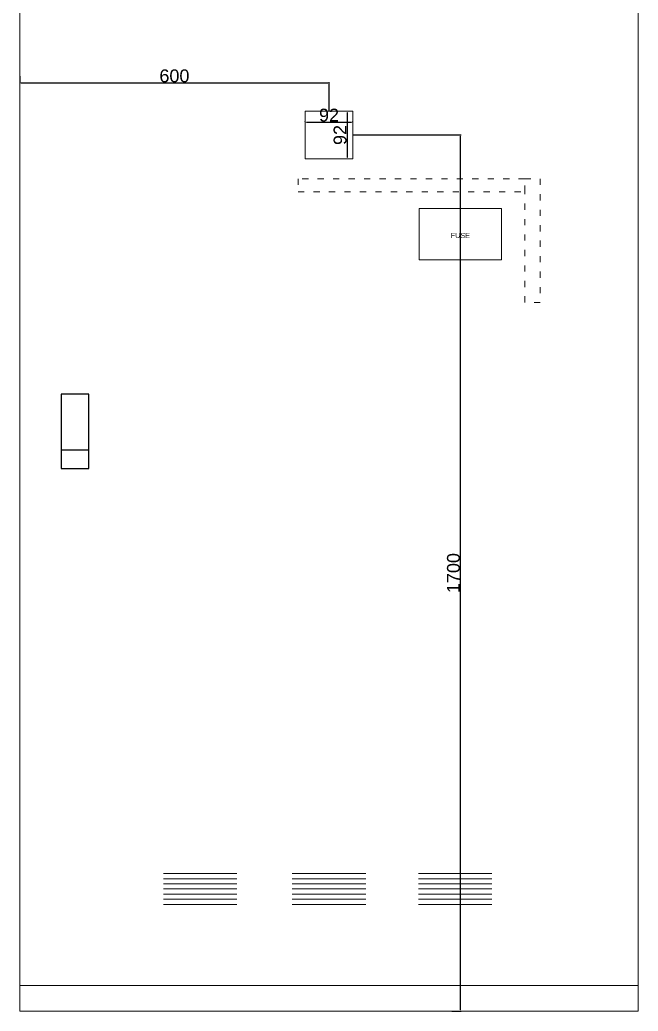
# Model space of a CAD drawing. Header units: millimetres. Extents: x -15161 to 10473752, y -72817 to 33960.
# Drawn here: x 75528 to 76728, y -71553 to -69629 of the extents above; entities that cross this region are included whole.
import ezdxf
from ezdxf.enums import TextEntityAlignment as Align

# ---------------------------------------------------------------- set-up
doc = ezdxf.new("R2010")
doc.units = ezdxf.units.MM
doc.linetypes.add('ACAD_ISO03W100', pattern=[30, 12, -18])
doc.styles.get("Standard").update_dxf_attribs({"font": 'arial.ttf'})
doc.dimstyles.new('ISO-25', dxfattribs={"dimtxt": 25, "dimasz": 2.5, "dimexe": 1.25, "dimexo": 0.625, "dimtad": 1, "dimdec": 0, "dimtxsty": 'Standard', "dimcen": 2.5, "dimadec": 0, "dimazin": 0, "dimtfac": 1, "dimtdec": 0, "dimtmove": 0, "dimatfit": 3, "dimfxl": 1, "dimarcsym": 0})

# ---------------------------------------------------------------- blocks, each defined once
blk = doc.blocks.new('P-1')
for p, q in [((-14.8, -1.1), (-14.8, -81.1)), ((15.2, -1.1), (-14.8, -1.1)), ((15.2, -81.1), (15.2, -1.1)), ((-14.8, -61.1), (15.2, -61.1)), ((-14.8, -81.1), (15.2, -81.1))]:
    blk.add_line(p, q)
blk = doc.blocks.new('*D999')
at = {"color": 0, "linetype": 'ByBlock', "lineweight": -2, "transparency": 16777216}
for p, q in [((76081.7, -69827.3), (76081.7, -69826.6)), ((76084.2, -69827.9), (76171.2, -69827.9)), ((76173.7, -69827.3), (76173.7, -69826.6))]:
    blk.add_line(p, q, dxfattribs=at)
at = {"color": 0, "linetype": 'ByBlock', "transparency": 16777216}
for points in [[(76084.2, -69827.5), (76084.2, -69828.3), (76081.7, -69827.9)], [(76171.2, -69827.5), (76171.2, -69828.3), (76173.7, -69827.9)]]:
    blk.add_solid(points, dxfattribs=at)
at = {"layer": 'Defpoints', "color": 0, "linetype": 'ByBlock', "transparency": 16777216}
for p in [(76081.7, -69827.9), (76173.7, -69827.9), (76173.7, -69827.9)]:
    blk.add_point(p, dxfattribs=at)
at = {"color": 0, "linetype": 'ByBlock', "lineweight": 9, "transparency": 16777216, "insert": (76127.7, -69814.5), "char_height": 25, "attachment_point": 5}
blk.add_mtext('92', dxfattribs=at)
blk = doc.blocks.new('*D1000')
at = {"color": 0, "linetype": 'ByBlock', "lineweight": -2, "transparency": 16777216}
for p, q in [((76162.7, -69809.4), (76162.7, -69896.4)), ((76163.3, -69806.9), (76163.9, -69806.9)), ((76163.3, -69898.9), (76163.9, -69898.9))]:
    blk.add_line(p, q, dxfattribs=at)
at = {"color": 0, "linetype": 'ByBlock', "transparency": 16777216}
for points in [[(76162.3, -69809.4), (76163.1, -69809.4), (76162.7, -69806.9)], [(76162.3, -69896.4), (76163.1, -69896.4), (76162.7, -69898.9)]]:
    blk.add_solid(points, dxfattribs=at)
at = {"layer": 'Defpoints', "color": 0, "linetype": 'ByBlock', "transparency": 16777216}
for p in [(76162.7, -69806.9), (76162.7, -69898.9), (76162.7, -69898.9)]:
    blk.add_point(p, dxfattribs=at)
at = {"color": 0, "linetype": 'ByBlock', "lineweight": 9, "transparency": 16777216, "insert": (76149.3, -69852.9), "char_height": 25, "attachment_point": 5, "rotation": 90}
blk.add_mtext('92', dxfattribs=at)
blk = doc.blocks.new('*D1001')
at = {"color": 0, "linetype": 'ByBlock', "lineweight": -2, "transparency": 16777216}
for p, q in [((75527.7, -69738.9), (75527.7, -69752.9)), ((75530.2, -69751.7), (76125.2, -69751.7)), ((76127.7, -69806.3), (76127.7, -69750.4))]:
    blk.add_line(p, q, dxfattribs=at)
at = {"color": 0, "linetype": 'ByBlock', "transparency": 16777216}
for points in [[(75530.2, -69751.2), (75530.2, -69752.1), (75527.7, -69751.7)], [(76125.2, -69751.2), (76125.2, -69752.1), (76127.7, -69751.7)]]:
    blk.add_solid(points, dxfattribs=at)
at = {"layer": 'Defpoints', "color": 0, "linetype": 'ByBlock', "transparency": 16777216}
for p in [(75527.7, -69738.3), (76127.7, -69751.7), (76127.7, -69806.9)]:
    blk.add_point(p, dxfattribs=at)
at = {"color": 0, "linetype": 'ByBlock', "lineweight": 9, "transparency": 16777216, "insert": (75827.7, -69738.3), "char_height": 25, "attachment_point": 5}
blk.add_mtext('600', dxfattribs=at)
blk = doc.blocks.new('*D1002')
at = {"color": 0, "linetype": 'ByBlock', "lineweight": -2, "transparency": 16777216}
for p, q in [((76174.3, -69852.9), (76383.9, -69852.9)), ((76382.7, -71550.4), (76382.7, -69855.4)), ((76365.8, -71552.9), (76383.9, -71552.9))]:
    blk.add_line(p, q, dxfattribs=at)
at = {"color": 0, "linetype": 'ByBlock', "transparency": 16777216}
for points in [[(76382.3, -69855.4), (76383.1, -69855.4), (76382.7, -69852.9)], [(76382.3, -71550.4), (76383.1, -71550.4), (76382.7, -71552.9)]]:
    blk.add_solid(points, dxfattribs=at)
at = {"layer": 'Defpoints', "color": 0, "linetype": 'ByBlock', "transparency": 16777216}
for p in [(76173.7, -69852.9), (76382.7, -69852.9), (76365.2, -71552.9)]:
    blk.add_point(p, dxfattribs=at)
at = {"color": 0, "linetype": 'ByBlock', "lineweight": 9, "transparency": 16777216, "insert": (76369.3, -70702.9), "char_height": 25, "attachment_point": 5, "rotation": 90}
blk.add_mtext('1700', dxfattribs=at)

msp = doc.modelspace()

# ---------------------------------------------------------------- linework, layer by layer
at = {"linetype": 'ByBlock', "lineweight": 9}
for p, q in [((75527.6864, -69302.8825), (75527.6864, -71552.8825)), ((76727.6864, -71552.8825), (76727.6864, -69302.8825)), ((75806.4364, -71285.8027), (75948.9364, -71285.8027)), ((75806.4364, -71295.8027), (75948.9364, -71295.8027)), ((76056.4364, -71285.8027), (76198.9364, -71285.8027)), ((76056.4364, -71295.8027), (76198.9364, -71295.8027)), ((76301.4364, -71285.8027), (76443.9364, -71285.8027)), ((76301.4364, -71295.8027), (76443.9364, -71295.8027)), ((75806.4364, -71305.8027), (75948.9364, -71305.8027)), ((75806.4364, -71315.8027), (75948.9364, -71315.8027)), ((76056.4364, -71305.8027), (76198.9364, -71305.8027)), ((76056.4364, -71315.8027), (76198.9364, -71315.8027)), ((76301.4364, -71305.8027), (76443.9364, -71305.8027)), ((76301.4364, -71315.8027), (76443.9364, -71315.8027)), ((75806.4364, -71325.8027), (75948.9364, -71325.8027)), ((75806.4364, -71335.8027), (75948.9364, -71335.8027)), ((76056.4364, -71325.8027), (76198.9364, -71325.8027)), ((76056.4364, -71335.8027), (76198.9364, -71335.8027)), ((76301.4364, -71325.8027), (76443.9364, -71325.8027)), ((76301.4364, -71335.8027), (76443.9364, -71335.8027)), ((75806.4364, -71345.8027), (75948.9364, -71345.8027)), ((76056.4364, -71345.8027), (76198.9364, -71345.8027)), ((76301.4364, -71345.8027), (76443.9364, -71345.8027)), ((75527.6864, -71502.8825), (76727.6864, -71502.8825)), ((75527.6864, -71552.8825), (76727.6864, -71552.8825))]:
    msp.add_line(p, q, dxfattribs=at)
at = {"color": 0, "linetype": 'ByBlock', "lineweight": 9}
msp.add_lwpolyline([(76081.6864, -69898.8825), (76173.6864, -69898.8825), (76173.6864, -69806.8825), (76081.6864, -69806.8825)], close=True, dxfattribs=at)
at = {"color": 4, "linetype": 'ACAD_ISO03W100', "lineweight": 9}
for points in [[(76067.6863, -69962.8825), (76507.6863, -69962.8825), (76507.6863, -69937.8825), (76067.6863, -69937.8825)], [(76507.6863, -69937.8825), (76537.6863, -69937.8825), (76537.6863, -70177.8825), (76507.6863, -70177.8825)]]:
    msp.add_lwpolyline(points, close=True, dxfattribs=at)
at = {"color": 4, "linetype": 'ByBlock', "lineweight": 9}
msp.add_lwpolyline([(76302.6863, -70095.3825), (76462.6863, -70095.3825), (76462.6863, -69995.3825), (76302.6863, -69995.3825)], close=True, dxfattribs=at)

# ---------------------------------------------------------------- block references
at = {"linetype": 'ByBlock', "lineweight": 9, "xscale": 1.8, "yscale": 1.8, "zscale": 1.8}
msp.add_blockref('P-1', (75634.3755, -70353.8606), dxfattribs=at)

# ---------------------------------------------------------------- texts
at = {"linetype": 'ByBlock', "lineweight": 9}
msp.add_text('FUSE', height=10, dxfattribs=at).set_placement((76382.6863, -70047.8825), align=Align.MIDDLE)

# ---------------------------------------------------------------- dimensions: what is measured, and where the dimension line sits
at = {"color": 0, "linetype": 'ByBlock', "lineweight": 9}
for base, p1, p2, picture, middle in [((76127.6864, -69751.6551), (75527.6864, -69738.3027), (76127.6864, -69806.8825), '*D1001', (75827.6864, -69738.2657)), ((76173.6864, -69827.8825), (76081.6864, -69827.8825), (76173.6864, -69827.8825), '*D999', (76127.6864, -69814.4931))]:
    dim = msp.add_linear_dim(base=base, p1=p1, p2=p2, dimstyle='ISO-25', override={"dimarcsym": 1}, dxfattribs=at)
    dim.commit()
    dim.dimension.update_dxf_attribs({"geometry": picture, "text_midpoint": middle})
for base, p1, p2, picture, middle in [((76162.6864, -69898.8825), (76162.6864, -69806.8825), (76162.6864, -69898.8825), '*D1000', (76149.297, -69852.8825)), ((76382.6864, -69852.8825), (76365.1864, -71552.8825), (76173.6864, -69852.8825), '*D1002', (76369.297, -70702.8825))]:
    dim = msp.add_linear_dim(base=base, p1=p1, p2=p2, angle=90, dimstyle='ISO-25', override={"dimarcsym": 1}, dxfattribs=at)
    dim.commit()
    dim.dimension.update_dxf_attribs({"geometry": picture, "text_midpoint": middle})

doc.saveas('drawing.dxf')
